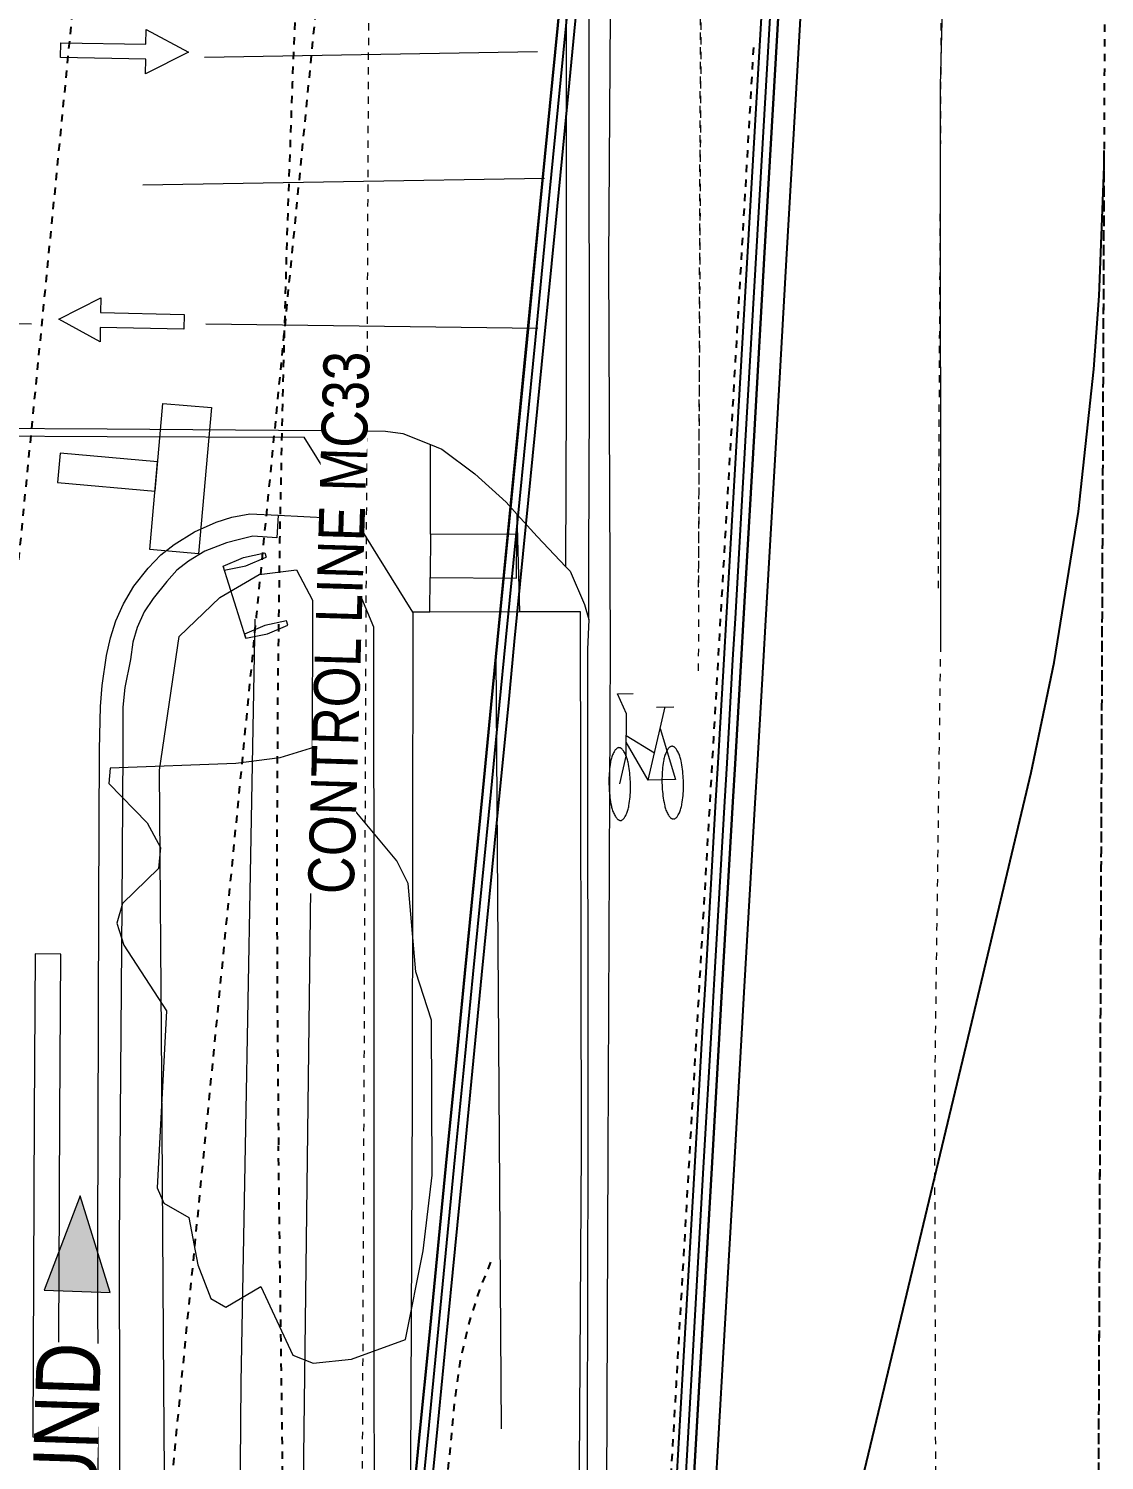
# Model space of a CAD drawing. Header units: metres. Extents: x -902 to -724, y 0 to 650.
# Drawn here: x -805.73 to -791.06, y 565 to 584.52 of the extents above; entities that cross this region are included whole.
import ezdxf

# ---------------------------------------------------------------- set-up
doc = ezdxf.new("R2010")
doc.units = ezdxf.units.M
for name, pattern in [('ControlLine', [0.02, 0.0125, -0.0025, 0.0025, -0.0025]), ('IMPORT-BDYS-Boundary _3_', [0.01, 0.009, -0.001]), ('IMPORT-FURN-WBeam _LHS_', [0.004, 0, 0, 0.004, 0]), ('IMPORT-FURN-WBeam _RHS_', [0.004, 0, 0, 0.004, 0]), ('IMPORT-LNMK-LaneLine3 _3_', [0.012, 0.003, -0.009]), ('IMPORT-LNMK-LaneLine3 _3__2_', [0.012, 0.003, -0.009]), ('IMPORT-LNMK-LineCont _3_', [0.004, 0.001, -0.003]), ('IMPORT-LNMK-LineCont _3__2_', [0.004, 0.001, -0.003])]:
    doc.linetypes.add(name, pattern=pattern)
for name, color, linetype, lineweight in [('D-BDGE', 7, 'Continuous', 13), ('D-ENHA-GEN-LINE', 7, 'Continuous', 9), ('D-ENHA-TEXT', 7, 'Continuous', 9)]:
    doc.layers.add(name, color=color, linetype=linetype, lineweight=lineweight)
doc.styles.add('Arial Narrow_1', font='ARIALN.TTF', dxfattribs={"height": 0.875})
doc.styles.add('Arial Narrow_2', font='ARIALN.TTF', dxfattribs={"height": 0.625})

# ---------------------------------------------------------------- blocks, each defined once
blk = doc.blocks.new('T2DPAA-T2D-PWA-RW-M2D-000002_ControlLinesMinor_rvt-1-DRG-2871011 - SITE PLAN')
at = {"layer": 'D-BDGE', "color": 151, "linetype": 'ControlLine', "lineweight": 25, "true_color": 0x88c3ff}
for p, q in [((-1664.5, 535.071), (-1664.045, 643.233)), ((-1675.101, 534.024), (-1675.557, 569.289))]:
    blk.add_line(p, q, dxfattribs=at)
blk.add_arc((-1395.58, 572.907), 280, 173.96487, 180.74019, dxfattribs=at)
blk = doc.blocks.new('T2DPAA-T2D-C3S-RW-M2D-100010_dwg-40802999-DRG-2871011 - SITE PLAN')
at = {"color": 9, "linetype": 'IMPORT-LNMK-LaneLine3 _3__2_', "lineweight": 25, "true_color": 0xc3c3c3, "flags": 128}
for points in [[(200.621, -108.116), (201.725, -108.06), (202.304, -108.032), (205.443, -107.894), (207.382, -107.82), (210.533, -107.721), (212.463, -107.673), (215.625, -107.613), (217.544, -107.588), (220.718, -107.568), (222.627, -107.568), (225.811, -107.587), (227.678, -107.606), (232.678, -107.656), (237.678, -107.706), (242.678, -107.756), (243.544, -107.765), (243.546, -107.765), (243.549, -107.765), (243.562, -107.765), (247.677, -107.806), (252.173, -107.851)], [(200.911, -111.406), (201.887, -111.356), (202.462, -111.328), (205.575, -111.191), (207.499, -111.118), (210.624, -111.02), (212.538, -110.972), (215.675, -110.912), (217.579, -110.888), (220.726, -110.868), (222.62, -110.868), (225.778, -110.887), (227.645, -110.906), (232.645, -110.956), (237.645, -111.006), (242.645, -111.056), (243.511, -111.064), (243.513, -111.064), (243.516, -111.065), (243.529, -111.065), (247.644, -111.106), (252.454, -111.154)]]:
    blk.add_lwpolyline(points, dxfattribs=at)
at = {"color": 9, "lineweight": 25, "true_color": 0xc3c3c3, "flags": 128}
for points in [[(231.429, -114.244), (232.612, -114.256), (233.929, -114.269), (236.429, -114.294), (237.612, -114.306), (238.929, -114.319), (241.429, -114.344), (242.612, -114.356), (243.496, -114.365), (245.112, -114.381), (247.611, -114.406), (249.224, -114.422), (250.111, -114.431), (252.611, -114.456), (252.734, -114.457)], [(231.429, -114.249), (232.612, -114.261), (233.929, -114.274), (236.429, -114.299), (237.612, -114.311), (238.929, -114.324), (241.429, -114.349), (242.612, -114.361), (243.496, -114.369), (245.111, -114.386), (247.611, -114.411), (249.224, -114.427), (250.111, -114.436), (252.611, -114.461), (252.734, -114.462)], [(231.428, -114.359), (232.611, -114.371), (233.928, -114.384), (236.428, -114.409), (237.611, -114.421), (238.928, -114.434), (241.428, -114.459), (242.61, -114.471), (243.495, -114.479), (245.11, -114.496), (247.61, -114.521), (249.223, -114.537), (250.11, -114.546), (252.61, -114.571), (252.744, -114.572)], [(231.427, -114.479), (232.61, -114.491), (233.927, -114.504), (236.427, -114.529), (237.61, -114.541), (238.927, -114.554), (241.426, -114.579), (242.609, -114.591), (243.494, -114.599), (245.109, -114.616), (247.609, -114.641), (249.222, -114.657), (250.109, -114.666), (252.609, -114.691), (252.754, -114.692)], [(243.496, -114.364), (247.611, -114.406), (252.611, -114.456), (252.734, -114.457)], [(232.015, -117.811), (234.072, -117.749), (236.571, -117.674), (238.5, -117.616), (239.07, -117.599), (241.569, -117.524), (242.09, -117.509), (243.505, -117.466), (244.068, -117.449), (246.566, -117.375), (249.065, -117.3), (251.564, -117.225), (252.965, -117.183)], [(232.019, -117.931), (234.076, -117.869), (236.575, -117.794), (238.503, -117.736), (239.073, -117.719), (241.572, -117.644), (242.094, -117.629), (243.508, -117.586), (244.071, -117.569), (246.57, -117.494), (249.069, -117.419), (251.568, -117.345), (252.975, -117.302)], [(232.022, -118.041), (234.079, -117.979), (236.578, -117.904), (238.507, -117.846), (239.077, -117.829), (241.576, -117.754), (242.097, -117.739), (243.512, -117.696), (244.075, -117.679), (246.573, -117.604), (249.072, -117.529), (251.571, -117.454), (252.985, -117.412)], [(232.023, -118.046), (234.079, -117.984), (236.578, -117.909), (238.507, -117.851), (239.077, -117.834), (241.576, -117.759), (242.097, -117.744), (243.512, -117.701), (244.075, -117.684), (246.574, -117.609), (249.072, -117.534), (251.571, -117.459), (252.985, -117.417)], [(232.032, -118.346), (234.088, -118.284), (236.587, -118.209), (238.516, -118.151), (239.086, -118.134), (241.585, -118.059), (242.106, -118.044), (243.521, -118.001), (244.084, -117.984), (246.583, -117.909), (249.081, -117.834), (251.58, -117.759), (253.01, -117.716)], [(232.193, -120.272), (233.695, -120.494), (238.775, -121.246), (242.331, -121.77), (242.419, -121.782), (243.851, -121.949), (245.933, -122.099), (247.882, -122.14), (247.885, -122.14), (247.885, -122.14), (248.884, -122.125), (250.645, -122.036), (250.742, -122.029), (250.844, -122.021), (250.864, -122.02)]]:
    blk.add_lwpolyline(points, dxfattribs=at)
at = {"color": 9, "linetype": 'IMPORT-FURN-WBeam _RHS_', "lineweight": 25, "true_color": 0xc3c3c3, "flags": 128}
blk.add_lwpolyline([(229.173, -114.656), (232.608, -114.691), (233.164, -114.696), (233.667, -114.722), (234.167, -114.791), (234.651, -114.899), (235.124, -115.046)], dxfattribs=at)
at = {"color": 9, "linetype": 'IMPORT-FURN-WBeam _LHS_', "lineweight": 25, "true_color": 0xc3c3c3, "flags": 128}
blk.add_lwpolyline([(201.597, -119.206), (202.67, -119.117), (203.633, -119.036), (205.661, -118.866), (208.451, -118.632), (210.428, -118.469), (210.644, -118.454), (211.731, -118.378), (213.461, -118.291), (214.248, -118.264), (215.638, -118.222), (218.606, -118.133), (220.636, -118.072), (225.634, -117.922), (226.573, -117.894), (227.429, -117.869), (232.427, -117.719), (233.599, -117.683), (237.425, -117.569), (242.422, -117.419), (244.065, -117.369), (247.42, -117.269), (251.866, -117.136)], dxfattribs=at)
at = {"color": 9, "linetype": 'IMPORT-LNMK-LineCont _3__2_', "lineweight": 25, "true_color": 0xc3c3c3, "flags": 128}
blk.add_lwpolyline([(202.203, -126.094), (203.247, -126.007), (204.046, -125.941), (207.633, -125.64), (209.028, -125.523), (211.004, -125.358), (212.297, -125.25), (214.011, -125.106), (214.785, -125.041), (218.993, -124.689), (221.654, -124.466), (222.421, -124.402), (223.976, -124.272), (226.954, -124.022), (227.958, -123.938), (228.958, -123.855), (232.467, -123.561), (232.468, -123.561), (233.941, -123.437), (238.924, -123.02), (242.411, -122.728), (242.498, -122.721), (243.906, -122.603), (245.96, -122.431), (247.893, -122.269), (247.896, -122.269), (247.896, -122.269), (248.889, -122.186), (250.645, -122.039), (250.742, -122.031), (250.844, -122.022), (250.864, -122.02)], dxfattribs=at)
blk = doc.blocks.new('T2DPAA-T2D-PWC-RW-M2D-100010_RoadDesign_rvt-1-DRG-2871011 - SITE PLAN')
at = {"color": 9, "lineweight": 25, "true_color": 0xc3c3c3, "rotation": 84.9723245667552}
blk.add_blockref('T2DPAA-T2D-C3S-RW-M2D-100010_dwg-40802999-DRG-2871011 - SITE PLAN', (-1807.835, 343.649), dxfattribs=at)
blk = doc.blocks.new('T2DPAA-T2D-PWA-SU-M2D-000002_dwg-40815123-DRG-2871011 - SITE PLAN')
at = {"color": 9, "lineweight": 18, "true_color": 0xc0c0c0}
for p, q in [((31.65, 1566.713), (32.125, 1562.197)), ((28.364, 1561.861), (28.027, 1566.377)), ((25.518, 1565.165), (25.555, 1564.114)), ((24.383, 1562.99), (24.853, 1563.025)), ((25.443, 1563.074), (26.659, 1563.179)), ((24.495, 1561.766), (25.816, 1561.919)), ((22.945, 1560.174), (22.741, 1559.769)), ((23.079, 1559.723), (23.378, 1559.68)), ((23.365, 1559.796), (23.391, 1559.564))]:
    blk.add_line(p, q, dxfattribs=at)
at = {"color": 9, "lineweight": 18, "true_color": 0xc0c0c0, "flags": 128}
for points in [[(24.229, 1598.457), (24.735, 1592.479), (25.106, 1587.993), (25.347, 1585.021), (25.361, 1584.667), (25.428, 1582.002), (25.465, 1579.783), (25.542, 1578.92), (25.91, 1574.389), (26.207, 1570.99), (26.486, 1567.59), (26.718, 1564.683), (26.789, 1563.806), (26.779, 1563.568), (26.659, 1563.179), (26.61, 1563.021), (26.317, 1562.543), (25.97, 1562.085), (25.816, 1561.919), (25.54, 1561.622), (25.163, 1561.195), (27.449, 1561.388), (31.661, 1561.761), (33.332, 1561.911)], [(23.511, 1605.776), (23.739, 1603.072), (24.128, 1598.449), (24.634, 1592.471), (24.998, 1587.984), (25.243, 1585.019), (25.264, 1584.666), (25.332, 1582), (25.379, 1579.777), (25.455, 1578.912), (25.824, 1574.382), (26.102, 1570.981), (26.381, 1567.582), (26.61, 1564.905)], [(27.817, 1568.743), (27.586, 1571.851), (27.356, 1574.959), (27.179, 1577.333)], [(10.659, 1566.317), (15.446, 1566.745), (20.013, 1567.133), (22.125, 1567.309), (22.711, 1567.35), (22.997, 1567.353), (23.41, 1567.328), (23.652, 1567.297), (23.889, 1567.245), (24.13, 1567.157), (24.383, 1567.04), (24.646, 1566.868), (24.839, 1566.71), (24.999, 1566.54), (25.192, 1566.282), (25.348, 1565.997), (25.437, 1565.791), (25.505, 1565.552), (25.518, 1565.165), (25.21, 1565.156), (25.202, 1565.483), (25.138, 1565.678), (25.084, 1565.834), (24.944, 1566.116), (24.786, 1566.328), (24.65, 1566.477), (24.485, 1566.598), (24.238, 1566.762), (24.045, 1566.867), (23.824, 1566.946), (23.621, 1566.986), (23.383, 1566.999), (22.997, 1567.039), (22.729, 1567.043), (22.148, 1566.992), (20.041, 1566.824), (15.472, 1566.455), (10.685, 1566.026)], [(9.401, 1565.281), (13.573, 1565.678), (17.745, 1566.075), (21.917, 1566.472), (23.755, 1566.363), (24.331, 1565.859), (24.692, 1565.354), (24.8, 1564.849), (24.404, 1564.596), (22.313, 1564.416), (17.544, 1564.055), (12.774, 1563.695), (8.004, 1563.334)], [(29.84, 1567.398), (30.126, 1564.675), (30.411, 1561.951)], [(23.81, 1565.458), (23.897, 1565.169), (24.039, 1564.904), (24.094, 1564.926), (24.007, 1565.215), (23.865, 1565.481), (23.81, 1565.458), (24.762, 1565.853), (24.707, 1565.83), (24.795, 1565.542), (24.937, 1565.276)], [(24.762, 1565.853), (24.905, 1565.587), (24.992, 1565.299), (24.937, 1565.276)], [(1.949, 1563.803), (4.725, 1563.911), (9.212, 1564.272), (13.699, 1564.632), (17.159, 1564.873), (20.619, 1565.113), (24.079, 1565.354)], [(24.566, 1560.942), (24.569, 1560.956), (24.495, 1561.766), (24.383, 1562.99), (24.38, 1563.016), (24.365, 1563.22), (25.088, 1563.761), (25.555, 1564.114), (25.825, 1564.318), (26.61, 1564.905)], [(-5.187, 1561.314), (-1.258, 1561.603), (2.67, 1561.891), (6.599, 1562.18), (10.978, 1562.568), (15.357, 1562.955), (19.736, 1563.343), (24.115, 1563.731), (24.728, 1564.055)], [(24.365, 1563.22), (17.738, 1562.646), (10.768, 1562.064), (2.53, 1561.369), (-6.014, 1560.636)], [(13.38, 1561.042), (16.003, 1561.291), (18.625, 1561.54), (21.247, 1561.788), (23.869, 1562.037)], [(24.473, 1560.82), (25.291, 1560.892), (27.476, 1561.077), (31.689, 1561.45), (33.359, 1561.6)], [(-17.787, 1556.942), (-16.828, 1557.019), (-9.365, 1557.653), (-2.31, 1558.254), (4.705, 1558.843), (11.544, 1559.443), (17.262, 1559.921), (24.104, 1560.493), (29.369, 1560.977), (33.384, 1561.305)], [(25.163, 1561.195), (25.108, 1561.133), (24.673, 1560.9), (24.473, 1560.82), (24.066, 1560.806), (17.289, 1560.201), (11.507, 1559.706), (4.683, 1559.129), (-2.22, 1558.536), (-9.356, 1557.936), (-16.872, 1557.307), (-17.813, 1557.233)], [(-16.887, 1557.407), (-9.34, 1558.041), (-2.244, 1558.65), (4.691, 1559.216), (11.513, 1559.816), (17.275, 1560.29), (24.566, 1560.942)], [(21.997, 1560.301), (21.968, 1560.292), (21.954, 1560.288), (21.939, 1560.283), (21.925, 1560.277), (21.91, 1560.271), (21.896, 1560.264), (21.882, 1560.257), (21.869, 1560.249), (21.856, 1560.241), (21.843, 1560.233), (21.83, 1560.224), (21.822, 1560.218), (21.815, 1560.211), (21.808, 1560.205), (21.801, 1560.198)], [(22.77, 1560.253), (22.77, 1560.259), (22.769, 1560.265), (22.768, 1560.27), (22.765, 1560.276), (22.76, 1560.284), (22.756, 1560.288), (22.752, 1560.293), (22.747, 1560.297), (22.742, 1560.301), (22.734, 1560.306), (22.726, 1560.311), (22.717, 1560.316), (22.709, 1560.32), (22.694, 1560.326), (22.68, 1560.332), (22.665, 1560.337), (22.65, 1560.341), (22.635, 1560.345), (22.62, 1560.349), (22.605, 1560.352), (22.589, 1560.354), (22.574, 1560.356), (22.558, 1560.357), (22.529, 1560.359), (22.499, 1560.36), (22.469, 1560.361), (22.439, 1560.361), (22.409, 1560.361), (22.379, 1560.36), (22.35, 1560.359), (22.32, 1560.357), (22.29, 1560.354), (22.26, 1560.351), (22.231, 1560.348), (22.201, 1560.344), (22.172, 1560.339), (22.142, 1560.334), (22.113, 1560.328), (22.084, 1560.322), (22.055, 1560.316), (22.026, 1560.308), (21.997, 1560.301)], [(22.28, 1560.206), (22.662, 1560.15), (23.237, 1560.199), (23.498, 1560.342), (23.523, 1560.132)], [(21.801, 1560.198), (21.793, 1560.188), (21.792, 1560.185), (21.788, 1560.179), (21.786, 1560.172), (21.785, 1560.17), (21.784, 1560.165), (21.783, 1560.159), (21.783, 1560.153), (21.784, 1560.147), (21.785, 1560.142), (21.786, 1560.138), (21.793, 1560.128), (21.801, 1560.119), (21.807, 1560.114), (21.81, 1560.111), (21.819, 1560.105), (21.827, 1560.1), (21.836, 1560.096), (21.844, 1560.091), (21.859, 1560.085), (21.873, 1560.08), (21.888, 1560.075), (21.903, 1560.07), (21.918, 1560.066), (21.933, 1560.063), (21.948, 1560.06), (21.964, 1560.058), (21.979, 1560.056), (21.995, 1560.054), (22.024, 1560.053), (22.054, 1560.051), (22.084, 1560.05), (22.114, 1560.05), (22.144, 1560.051), (22.173, 1560.051), (22.203, 1560.053), (22.233, 1560.055), (22.263, 1560.057), (22.292, 1560.06), (22.322, 1560.064), (22.352, 1560.068), (22.381, 1560.072), (22.41, 1560.078), (22.44, 1560.083), (22.469, 1560.089), (22.498, 1560.096), (22.527, 1560.103), (22.556, 1560.111), (22.584, 1560.119), (22.599, 1560.124), (22.614, 1560.129), (22.628, 1560.135), (22.643, 1560.141), (22.657, 1560.147), (22.671, 1560.155), (22.684, 1560.162), (22.697, 1560.17), (22.71, 1560.179), (22.723, 1560.188), (22.731, 1560.194), (22.738, 1560.2), (22.745, 1560.207), (22.752, 1560.214), (22.756, 1560.219), (22.76, 1560.224), (22.763, 1560.229), (22.765, 1560.235), (22.767, 1560.239), (22.768, 1560.241), (22.769, 1560.247), (22.77, 1560.253)], [(22.365, 1559.822), (23.079, 1559.723), (22.407, 1559.455), (22.365, 1559.822), (22.855, 1560.167)], [(24.51, 1556.009), (32.144, 1556.685), (33.552, 1556.773)]]:
    blk.add_lwpolyline(points, dxfattribs=at)
for points in [[(31.672, 1568.68), (31.757, 1567.523), (31.953, 1567.537), (31.699, 1566.937), (31.354, 1567.493), (31.554, 1567.508), (31.472, 1568.665)], [(27.932, 1566.669), (27.856, 1567.804), (27.66, 1567.791), (27.919, 1568.378), (28.259, 1567.831), (28.059, 1567.818), (28.132, 1566.682)], [(24.899, 1566.2), (24.899, 1566.866), (26.099, 1566.866), (26.099, 1568.2), (25.699, 1568.2), (25.699, 1566.866), (26.899, 1566.866), (26.899, 1566.2)], [(12.74, 1567.049), (14.927, 1567.231), (17.114, 1567.413), (19.301, 1567.594), (19.272, 1567.942), (17.085, 1567.761), (14.898, 1567.579), (12.711, 1567.397)], [(15.706, 1562.315), (16.743, 1562.283), (18.847, 1562.478), (19.485, 1562.751), (20.673, 1562.96), (20.966, 1563.14), (21.674, 1563.841), (22.48, 1563.933), (22.527, 1564.11), (22.226, 1564.85), (22.098, 1565.443), (21.885, 1567.144), (21.673, 1567.145), (21.185, 1566.575), (20.866, 1566.365), (20.577, 1566.367), (20.06, 1566.816), (19.787, 1566.87), (19.498, 1566.748), (18.655, 1566.091), (16.244, 1566.003), (16.043, 1565.897), (15.879, 1565.537), (15.244, 1565.359), (14.803, 1565.144), (14.704, 1564.931), (15.025, 1564.479), (14.13, 1563.963), (14.05, 1563.678), (14.15, 1563.162), (14.481, 1562.452)], [(25.443, 1563.074), (24.853, 1563.025), (24.951, 1561.851), (25.54, 1561.901)], [(22.077, 1559.336), (22.107, 1559.334), (22.137, 1559.333), (22.167, 1559.332), (22.197, 1559.332), (22.226, 1559.332), (22.256, 1559.333), (22.286, 1559.334), (22.316, 1559.336), (22.345, 1559.339), (22.375, 1559.342), (22.405, 1559.345), (22.434, 1559.349), (22.464, 1559.354), (22.493, 1559.359), (22.522, 1559.365), (22.552, 1559.371), (22.581, 1559.377), (22.61, 1559.385), (22.638, 1559.392), (22.667, 1559.401), (22.682, 1559.405), (22.697, 1559.41), (22.711, 1559.416), (22.725, 1559.422), (22.739, 1559.429), (22.753, 1559.436), (22.767, 1559.444), (22.78, 1559.452), (22.793, 1559.46), (22.806, 1559.469), (22.813, 1559.475), (22.821, 1559.482), (22.828, 1559.488), (22.835, 1559.495), (22.839, 1559.5), (22.842, 1559.505), (22.845, 1559.511), (22.848, 1559.516), (22.85, 1559.523), (22.852, 1559.529), (22.853, 1559.535), (22.853, 1559.541), (22.852, 1559.545), (22.85, 1559.551), (22.848, 1559.558), (22.843, 1559.565), (22.839, 1559.57), (22.835, 1559.574), (22.83, 1559.579), (22.825, 1559.582), (22.817, 1559.588), (22.809, 1559.593), (22.8, 1559.598), (22.791, 1559.602), (22.777, 1559.608), (22.762, 1559.613), (22.748, 1559.618), (22.733, 1559.623), (22.718, 1559.627), (22.703, 1559.63), (22.687, 1559.633), (22.672, 1559.635), (22.657, 1559.637), (22.641, 1559.639), (22.611, 1559.641), (22.581, 1559.642), (22.552, 1559.642), (22.522, 1559.643), (22.492, 1559.642), (22.462, 1559.642), (22.432, 1559.64), (22.403, 1559.638), (22.373, 1559.636), (22.343, 1559.633), (22.314, 1559.629), (22.284, 1559.625), (22.255, 1559.621), (22.225, 1559.615), (22.196, 1559.61), (22.167, 1559.604), (22.138, 1559.597), (22.109, 1559.59), (22.08, 1559.582), (22.051, 1559.574), (22.036, 1559.569), (22.022, 1559.564), (22.007, 1559.558), (21.993, 1559.552), (21.979, 1559.546), (21.965, 1559.538), (21.952, 1559.531), (21.938, 1559.523), (21.925, 1559.514), (21.913, 1559.505), (21.905, 1559.499), (21.897, 1559.493), (21.89, 1559.486), (21.884, 1559.479), (21.88, 1559.474), (21.876, 1559.469), (21.873, 1559.464), (21.87, 1559.458), (21.868, 1559.454), (21.868, 1559.452), (21.866, 1559.446), (21.866, 1559.44), (21.866, 1559.434), (21.867, 1559.428), (21.868, 1559.423), (21.871, 1559.417), (21.873, 1559.413), (21.876, 1559.41), (21.879, 1559.405), (21.884, 1559.4), (21.888, 1559.396), (21.893, 1559.392), (21.901, 1559.387), (21.91, 1559.382), (21.918, 1559.377), (21.927, 1559.373), (21.941, 1559.367), (21.956, 1559.361), (21.971, 1559.356), (21.986, 1559.352), (22.001, 1559.348), (22.016, 1559.344), (22.031, 1559.342), (22.046, 1559.339), (22.062, 1559.337)]]:
    blk.add_lwpolyline(points, close=True, dxfattribs=at)
at = {"color": 9, "linetype": 'IMPORT-LNMK-LineCont _3_', "lineweight": 18, "true_color": 0xc0c0c0, "flags": 128}
blk.add_lwpolyline([(23.907, 1559.269), (30.335, 1559.818), (33.488, 1560.081)], dxfattribs=at)
at = {"color": 9, "linetype": 'IMPORT-LNMK-LaneLine3 _3_', "lineweight": 18, "true_color": 0xc0c0c0, "flags": 128}
blk.add_lwpolyline([(-17.397, 1552.503), (-16.89, 1552.554), (-9.097, 1553.125), (-2.204, 1553.759), (5.233, 1554.368), (11.795, 1554.954), (18.326, 1555.547), (24.51, 1556.009)], dxfattribs=at)
blk = doc.blocks.new('T2DPAA-T2D-PWA-SU-M2D-000001_dwg-40815111-DRG-2871011 - SITE PLAN')
at = {"color": 9, "linetype": 'IMPORT-BDYS-Boundary _3_', "lineweight": 18, "true_color": 0xc0c0c0}
blk.add_line((111.303, 1661.172), (60.115, 1656.891), dxfattribs=at)
blk = doc.blocks.new('ASSA_Driveway_dwg-40817344-DRG-2871011 - SITE PLAN')
at = {"color": 9, "linetype": 'IMPORT-LNMK-LineCont _3_', "lineweight": 18, "true_color": 0xc0c0c0}
blk.add_line((-23.96, 3.031), (-15.513, 3.734), dxfattribs=at)
at = {"color": 9, "linetype": 'IMPORT-LNMK-LaneLine3 _3_', "lineweight": 18, "true_color": 0xc0c0c0}
blk.add_line((-23.684, -0.226), (-15.236, 0.473), dxfattribs=at)
blk = doc.blocks.new('T2DPAA-T2D-PWA-SU-M2D-000100_Survey_rvt-1-DRG-2871011 - SITE PLAN')
at = {"color": 9, "lineweight": 18, "true_color": 0xc0c0c0, "rotation": 84.9723245667552}
for name, p in [('T2DPAA-T2D-PWA-SU-M2D-000002_dwg-40815123-DRG-2871011 - SITE PLAN', (-118.655, 415.297)), ('T2DPAA-T2D-PWA-SU-M2D-000001_dwg-40815111-DRG-2871011 - SITE PLAN', (-29.301, 328.935)), ('ASSA_Driveway_dwg-40817344-DRG-2871011 - SITE PLAN', (-1664.711, 600.503))]:
    blk.add_blockref(name, p, dxfattribs=at)
blk = doc.blocks.new('CS_Annot_Symb_Direction - ARROW LEFT_1-5794039-DRG-2871011 - SITE PLAN')
at = {"layer": 'D-ENHA-GEN-LINE'}
blk.add_hatch(color=256, dxfattribs=at).paths.add_polyline_path([(0, 0.001798), (0, -0.001798), (-0.005205, 0)])
for p, q in [((0, 0.001798), (-0.005205, 0)), ((0, -0.001798), (0, 0.001798)), ((-0.005205, 0), (0, -0.001798))]:
    blk.add_line(p, q, dxfattribs=at)

msp = doc.modelspace()

# ---------------------------------------------------------------- block references
at = {"color": 9, "lineweight": 5, "true_color": 0xc0c0c0}
msp.add_blockref('T2DPAA-T2D-PWA-SU-M2D-000100_Survey_rvt-1-DRG-2871011 - SITE PLAN', (873.236, 0), dxfattribs=at)
at = {"lineweight": 5}
for name in ['T2DPAA-T2D-PWC-RW-M2D-100010_RoadDesign_rvt-1-DRG-2871011 - SITE PLAN', 'T2DPAA-T2D-PWA-RW-M2D-000002_ControlLinesMinor_rvt-1-DRG-2871011 - SITE PLAN']:
    msp.add_blockref(name, (873.236, 0), dxfattribs=at)
at = {"layer": 'D-ENHA-GEN-LINE', "xscale": 250, "yscale": 250, "zscale": 250, "rotation": 268.1550112207104}
msp.add_blockref('CS_Annot_Symb_Direction - ARROW LEFT_1-5794039-DRG-2871011 - SITE PLAN', (-805.066, 567.305), dxfattribs=at)

# ---------------------------------------------------------------- next in the draw order: texts
at = {"layer": 'D-ENHA-GEN-LINE', "insert": (-806.102, 551.428), "char_height": 0.875, "attachment_point": 1, "rotation": 88.155, "style": 'Arial Narrow_1', "bg_fill": 3, "box_fill_scale": 1, "bg_fill_color": 256, "bg_fill_true_color": 13158600, "bg_fill_transparency": 0}
msp.add_mtext('RICHMOND ROAD EASTBOUND', dxfattribs=at)
at = {"layer": 'D-ENHA-TEXT', "insert": (-801.921, 572.73), "char_height": 0.625, "attachment_point": 1, "rotation": 88.3046, "style": 'Arial Narrow_2', "bg_fill": 3, "box_fill_scale": 1, "bg_fill_color": 256, "bg_fill_true_color": 13158600, "bg_fill_transparency": 0}
msp.add_mtext('CONTROL LINE MC33', dxfattribs=at)

doc.saveas('drawing.dxf')
